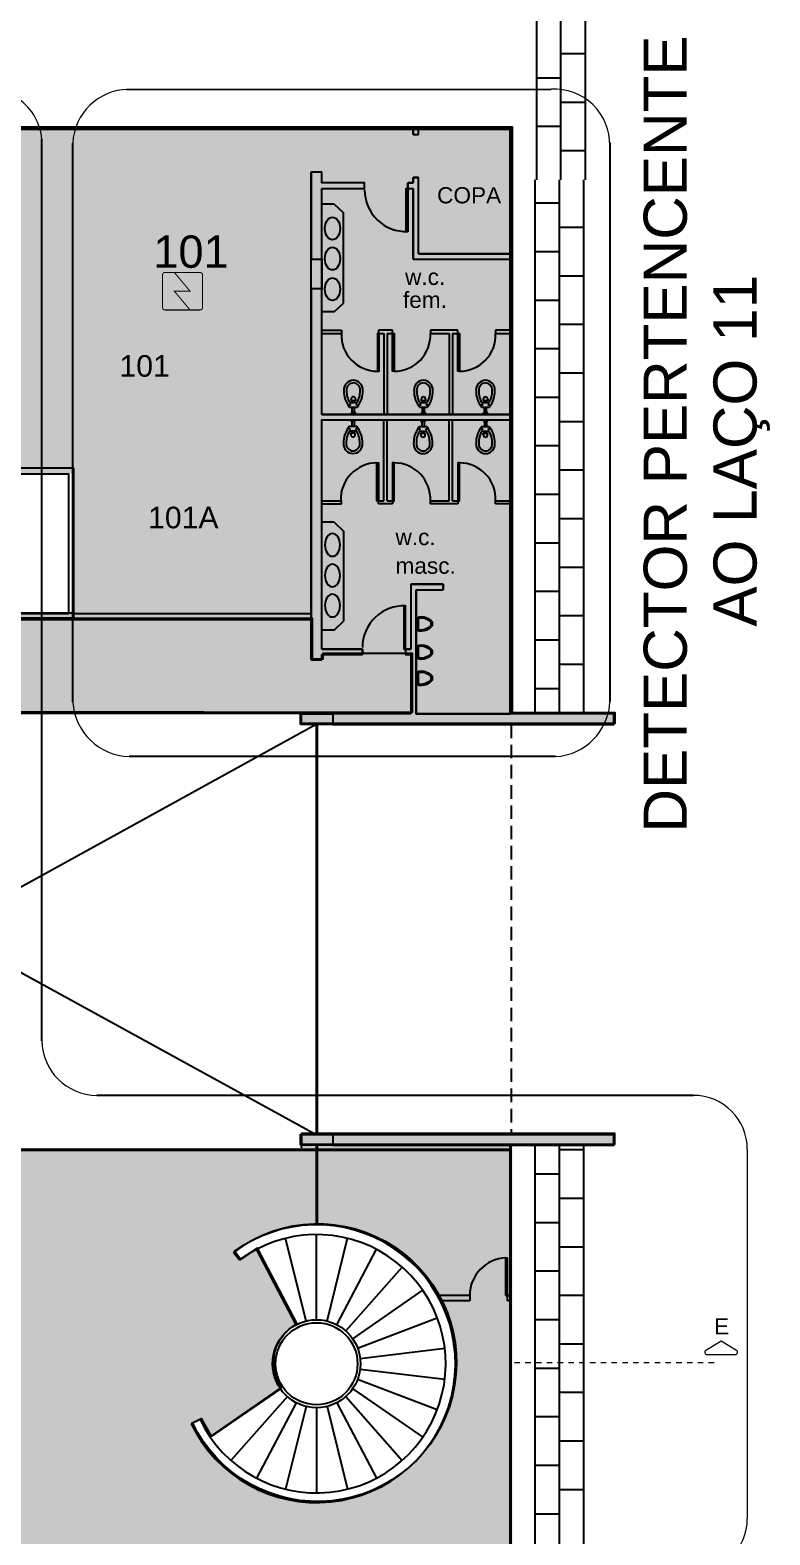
# Model space of a CAD drawing. Header units: metres. Extents: x -331 to 2982, y 362 to 2539.
# Drawn here: x 861.4 to 875.11, y 1588.55 to 1616.45 of the extents above; entities that cross this region are included whole.
import ezdxf
from ezdxf.enums import TextEntityAlignment as Align

# ---------------------------------------------------------------- set-up
doc = ezdxf.new("R2010")
doc.units = ezdxf.units.M
doc.linetypes.add('DASHDOT', pattern=[1, 0.5, -0.25, 0, -0.25])
doc.linetypes.add('DASHED2', pattern=[0.375, 0.25, -0.125])
doc.layers.get('0').update_dxf_attribs({"color": 251})
for name, color, linetype in [('72_EGR_BASE_PRIMITIVE', 7, 'Continuous'), ('ALV', 251, 'Continuous'), ('CX', 251, 'Continuous'), ('Det', 251, 'Continuous'), ('DET. FUMAÇA', 1, 'Continuous'), ('Div', 251, 'Continuous'), ('Est', 251, 'Continuous'), ('Mob', 251, 'Continuous'), ('Pis', 251, 'Continuous'), ('Proj', 251, 'DASHED2'), ('SALAS NOVAS', 7, 'Continuous'), ('Texto_Salas', 251, 'Continuous'), ('vid', 251, 'Continuous')]:
    doc.layers.add(name, color=color, linetype=linetype)
doc.layers.add('_corredores', color=251, linetype='Continuous', plot=False)
doc.layers.add('_salas', color=251, linetype='Continuous', plot=False)
doc.layers.add('LCorte', color=251, linetype='Continuous', lineweight=20)
doc.styles.add('ARIAL', font='arial.ttf')
doc.styles.add('DESTAQUE', font='arial.ttf', dxfattribs={"height": 0.4})
doc.styles.add('X3G_ENTITY_1416AE45', font='arial.ttf', dxfattribs={"height": 0.6})
doc.styles.add('X3G_ENTITY_142181DC', font='arial.ttf', dxfattribs={"height": 0.8})
doc.styles.add('X3G_ENTITY_1421821B', font='arial.ttf', dxfattribs={"height": 0.8})

# ---------------------------------------------------------------- blocks, each defined once
blk = doc.blocks.new('Detector de fumaça')
at = {"layer": 'DET. FUMAÇA', "linetype": 'Continuous', "lineweight": 15, "const_width": 0.0187}
blk.add_lwpolyline([(774.599, 539.816), (775.249, 539.816, -0.414214), (775.296, 539.769), (775.296, 539.167, -0.414214), (775.249, 539.12), (774.599, 539.12, -0.414214), (774.553, 539.167), (774.553, 539.769, -0.414214)], format="xyb", close=True, dxfattribs=at)
blk.add_lwpolyline([(774.773, 539.816), (775.064, 539.468), (774.773, 539.468), (775.064, 539.12)], dxfattribs=at)
blk = doc.blocks.new('VASO')
at = {"layer": 'Mob'}
for p, q in [((302.351, 172.465), (302.38, 172.465)), ((302.38, 172.465), (302.38, 172.383)), ((302.411, 172.354), (302.411, 172.494)), ((302.499, 172.354), (302.499, 172.494)), ((302.599, 172.444), (302.499, 172.444)), ((302.599, 172.444), (302.599, 172.455)), ((302.599, 172.404), (302.599, 172.444)), ((302.619, 172.464), (302.609, 172.464)), ((302.619, 172.424), (302.619, 172.464)), ((302.619, 172.424), (302.619, 172.383)), ((302.351, 172.383), (302.38, 172.383)), ((302.599, 172.404), (302.499, 172.404)), ((302.599, 172.404), (302.599, 172.393)), ((302.619, 172.383), (302.609, 172.383))]:
    blk.add_line(p, q, dxfattribs=at)
for centre in [(302.453, 172.486), (302.453, 172.362)]:
    blk.add_circle(centre, 0.00707, dxfattribs=at)
for centre, radius, start, end in [((302.178, 172.42), 0.179, 86.6811, 178.7962), ((302.178, 172.427), 0.179, 181.2038, 273.3189), ((302.178, 172.42), 0.129, 86.6811, 178.7962), ((302.178, 172.427), 0.129, 181.2038, 273.3189), ((302.205, 172.134), 0.464, 50.6979, 92.0637), ((302.205, 172.134), 0.414, 60.1325, 92.0637), ((302.349, 172.422), 0.043, 86.6811, 178.7962), ((302.349, 172.426), 0.043, 181.2038, 273.3189), ((302.609, 172.455), 0.00935, 90, 180), ((302.205, 172.713), 0.464, 267.9363, 309.3021), ((302.205, 172.713), 0.414, 267.9363, 299.8675), ((302.609, 172.393), 0.00935, 180, 270)]:
    blk.add_arc(centre, radius, start, end, dxfattribs=at)

msp = doc.modelspace()

# ---------------------------------------------------------------- hatches: boundary and pattern name
at = {"layer": '_corredores', "transparency": 33554508}
h = msp.add_hatch(color=256, dxfattribs=at)
h.dxf.hatch_style = 1
h.paths.add_polyline_path([(849.579, 1608.941), (849.579, 1612.216), (852.229, 1612.216), (852.229, 1614.651), (851.629, 1614.651), (851.629, 1624.564), (870.399, 1624.564), (870.399, 1626.4), (870.209, 1626.4), (870.209, 1626.597), (870.023, 1626.784), (866.324, 1626.785), (866.308, 1626.751), (866.204, 1626.834), (865.442, 1627.594), (864.014, 1627.594), (862.586, 1627.594), (861.776, 1626.785), (861.74, 1626.785), (861.736, 1626.784), (861.723, 1626.783), (861.705, 1626.783), (858.111, 1626.785), (857.764, 1626.438), (857.417, 1626.785), (853.824, 1626.785), (853.808, 1626.751), (853.704, 1626.834), (852.942, 1627.594), (851.514, 1627.594), (849.768, 1627.594), (849.768, 1626.834), (849.628, 1626.834), (849.628, 1629.914), (841.254, 1629.914), (841.254, 1628.074), (840.494, 1628.074), (840.494, 1627.116), (840.776, 1626.834), (840.394, 1626.452), (840.062, 1626.785), (836.454, 1626.785), (836.439, 1626.751), (836.334, 1626.834), (835.573, 1627.594), (834.144, 1627.594), (832.716, 1627.594), (831.906, 1626.785), (831.87, 1626.785), (831.867, 1626.784), (831.853, 1626.783), (831.835, 1626.783), (828.241, 1626.785), (827.894, 1626.438), (827.548, 1626.785), (823.954, 1626.785), (823.938, 1626.751), (823.834, 1626.834), (823.072, 1627.594), (821.644, 1627.594), (820.215, 1627.594), (819.405, 1626.785), (819.37, 1626.785), (819.366, 1626.784), (819.353, 1626.783), (819.335, 1626.783), (815.741, 1626.785), (815.394, 1626.438), (815.047, 1626.785), (811.454, 1626.785), (811.438, 1626.751), (811.334, 1626.834), (810.572, 1627.594), (809.144, 1627.594), (807.715, 1627.594), (806.906, 1626.785), (806.87, 1626.785), (806.866, 1626.784), (806.853, 1626.783), (806.835, 1626.783), (803.241, 1626.785), (802.894, 1626.438), (802.547, 1626.785), (798.954, 1626.785), (798.938, 1626.751), (798.834, 1626.834), (798.072, 1627.594), (796.644, 1627.594), (795.215, 1627.594), (794.406, 1626.785), (794.37, 1626.785), (794.366, 1626.784), (794.353, 1626.783), (794.335, 1626.783), (790.741, 1626.785), (790.394, 1626.438), (790.047, 1626.785), (786.454, 1626.785), (786.438, 1626.751), (786.334, 1626.834), (785.572, 1627.594), (784.144, 1627.594), (782.716, 1627.594), (781.906, 1626.785), (781.87, 1626.785), (781.866, 1626.784), (781.853, 1626.783), (781.835, 1626.783), (778.241, 1626.785), (777.894, 1626.438), (777.547, 1626.785), (773.954, 1626.785), (773.938, 1626.751), (773.834, 1626.834), (773.072, 1627.594), (771.644, 1627.594), (770.216, 1627.594), (769.406, 1626.785), (769.37, 1626.785), (769.367, 1626.784), (769.353, 1626.783), (769.335, 1626.783), (765.635, 1626.784), (765.449, 1626.597), (765.449, 1626.4), (765.259, 1626.4), (765.259, 1624.564), (770.104, 1624.564), (770.104, 1614.651), (770.414, 1614.651), (770.414, 1605.531), (765.029, 1605.531), (765.029, 1610.831), (763.829, 1610.831), (763.829, 1605.531), (755.929, 1605.531), (755.929, 1610.831), (754.829, 1610.831), (754.829, 1605.531), (746.079, 1605.531), (746.079, 1601.916), (748.449, 1601.916), (748.449, 1603.616), (748.049, 1603.616), (748.049, 1603.816), (754.474, 1603.816), (754.474, 1603.616), (754.149, 1603.616), (754.149, 1601.916), (754.474, 1601.916), (754.474, 1601.716), (754.474, 1601.191), (757.974, 1601.191), (757.974, 1603.591), (757.974, 1603.791), (768.029, 1603.791), (768.029, 1603.771), (768.834, 1603.771), (768.834, 1595.811), (768.004, 1595.811), (768.004, 1595.791), (762.364, 1595.791), (762.364, 1590.581), (754.174, 1590.581), (754.174, 1593.066), (752.499, 1593.066), (752.499, 1560.541), (752.299, 1560.541), (752.299, 1561.441), (751.199, 1561.441), (751.199, 1558.116), (752.299, 1558.116), (752.299, 1559.116), (752.499, 1559.116), (752.499, 1557.116), (755.419, 1557.116), (755.419, 1558.966), (753.924, 1558.966), (753.924, 1563.441), (754.189, 1563.441), (754.189, 1587.651), (760.824, 1587.651), (760.824, 1587.741), (768.929, 1587.741), (768.929, 1563.841), (770.329, 1563.841), (770.329, 1587.741), (771.929, 1587.741), (773.029, 1587.741), (775.879, 1587.741), (775.879, 1586.641), (777.179, 1586.641), (777.179, 1587.741), (788.779, 1587.741), (788.779, 1586.641), (790.079, 1586.641), (790.079, 1587.741), (802.329, 1587.741), (804.029, 1587.741), (844.979, 1587.741), (844.979, 1587.916), (845.279, 1587.916), (845.279, 1587.563), (845.279, 1563.241), (806.429, 1563.241), (806.429, 1563.441), (806.629, 1563.441), (806.629, 1565.791), (806.229, 1565.791), (806.229, 1585.191), (806.629, 1585.191), (806.629, 1587.541), (803.039, 1587.541), (803.039, 1576.841), (798.689, 1576.841), (796.094, 1576.841, -0.496898), (794.36, 1575.527), (793.559, 1573.063), (798.509, 1571.449), (798.509, 1560.721), (794.829, 1560.721), (794.829, 1560.541), (794.829, 1557.551), (801.129, 1557.551), (801.129, 1556.451), (802.329, 1556.451), (802.329, 1557.551), (805.229, 1557.551), (805.229, 1556.451), (806.429, 1556.451), (806.429, 1560.691), (845.279, 1560.691), (845.279, 1555.997), (846.404, 1555.997), (846.404, 1556.891), (846.054, 1556.891), (846.054, 1556.991), (846.454, 1556.991), (846.454, 1560.691), (849.204, 1560.691), (849.204, 1556.991), (849.604, 1556.991), (849.604, 1556.891), (849.254, 1556.891), (849.254, 1555.997), (850.479, 1555.997), (850.479, 1563.241), (849.579, 1563.241), (849.579, 1572.291), (849.579, 1575.941), (849.579, 1587.563), (849.579, 1588.141), (849.679, 1588.141), (849.679, 1587.991), (866.719, 1587.991), (870.339, 1587.991), (870.339, 1595.791), (866.429, 1595.791), (866.429, 1595.721), (852.429, 1595.721), (852.429, 1590.391), (849.579, 1590.391)])
h.paths.add_polyline_path([(845.139, 1595.841), (845.279, 1595.841), (845.279, 1590.341), (839.679, 1590.341), (775.879, 1590.341), (773.004, 1590.341), (773.004, 1595.811), (771.774, 1595.811), (771.774, 1603.766), (773.119, 1603.766), (773.119, 1603.821), (845.139, 1603.821)], flags=16)
h.paths.add_polyline_path([(846.026, 1605.531), (845.019, 1605.531), (845.019, 1609.931), (845.029, 1610.831), (843.829, 1610.831), (843.829, 1605.531), (835.029, 1605.531), (835.029, 1610.831), (833.829, 1610.831), (833.829, 1605.531), (825.029, 1605.531), (825.029, 1610.831), (823.829, 1610.831), (823.829, 1605.531), (815.029, 1605.531), (815.029, 1610.831), (813.829, 1610.831), (813.829, 1605.531), (805.029, 1605.531), (805.029, 1610.831), (803.829, 1610.831), (803.829, 1605.531), (795.029, 1605.531), (795.029, 1610.831), (793.829, 1610.831), (793.829, 1605.531), (785.029, 1605.531), (785.029, 1610.831), (783.829, 1610.831), (783.829, 1605.531), (775.029, 1605.531), (775.029, 1610.831), (773.999, 1610.831), (773.999, 1605.531), (773.214, 1605.531), (773.214, 1614.651), (773.144, 1614.651), (773.144, 1620.131), (775.164, 1620.131), (775.164, 1622.051), (773.644, 1622.051), (773.644, 1621.631), (773.184, 1621.631), (773.184, 1624.564), (845.949, 1624.563), (845.949, 1621.631), (845.489, 1621.631), (845.489, 1622.051), (843.989, 1622.051), (843.989, 1621.631), (843.969, 1620.131), (845.949, 1620.131), (845.949, 1614.651), (846.026, 1614.651)], flags=16)
h.paths.add_polyline_path([(865.19, 1593.806, -2.788173), (864.407, 1590.628), (864.569, 1590.706), (864.758, 1590.381), (866.058, 1591.278, -0.450063), (866.35, 1592.463), (865.616, 1593.862), (865.298, 1593.662)], flags=16)
h.paths.add_polyline_path([(845.264, 1626.452), (844.882, 1626.834), (845.264, 1627.216), (845.646, 1626.834)], flags=16)
h.paths.add_polyline_path([(851.514, 1626.452), (851.132, 1626.834), (851.514, 1627.216), (851.896, 1626.834)], flags=16)
h.paths.add_polyline_path([(834.144, 1626.452), (833.762, 1626.834), (834.144, 1627.216), (834.526, 1626.834)], flags=16)
h.paths.add_polyline_path([(864.014, 1626.452), (863.632, 1626.834), (864.014, 1627.216), (864.396, 1626.834)], flags=16)
h.paths.add_polyline_path([(821.644, 1626.452), (821.262, 1626.834), (821.644, 1627.216), (822.026, 1626.834)], flags=16)
h.paths.add_polyline_path([(809.526, 1626.834), (809.144, 1626.452), (808.762, 1626.834), (809.144, 1627.216)], flags=16)
h.paths.add_polyline_path([(797.026, 1626.834), (796.644, 1626.452), (796.262, 1626.834), (796.644, 1627.216)], flags=16)
h.paths.add_polyline_path([(784.526, 1626.834), (784.144, 1626.452), (783.762, 1626.834), (784.144, 1627.216)], flags=16)
h.paths.add_polyline_path([(772.026, 1626.834), (771.644, 1626.452), (771.262, 1626.834), (771.644, 1627.216)], flags=16)
h.paths.add_polyline_path([(767.575, 1593.944), (767.428, 1593.841), (767.223, 1594.085), (766.329, 1593.191, -0.414214), (766.329, 1592.392), (767.223, 1591.497), (767.428, 1591.741), (767.575, 1591.638, -3.171595)], flags=16)
h = msp.add_hatch(color=256, dxfattribs=at)
h.dxf.hatch_style = 1
h.paths.add_polyline_path([(866.409, 1603.771), (868.459, 1603.771), (868.459, 1604.871), (866.809, 1604.871), (866.809, 1604.771), (866.609, 1604.771), (866.609, 1605.521), (862.209, 1605.521), (857.359, 1605.521), (857.359, 1605.621), (858.034, 1605.621), (858.034, 1608.221), (853.709, 1608.221), (853.709, 1608.184), (853.609, 1608.184), (853.609, 1610.121), (850.859, 1610.121), (850.859, 1612.096), (849.659, 1612.096), (849.659, 1608.921), (852.409, 1608.921), (852.409, 1603.771)])
h = msp.add_hatch(color=256, dxfattribs=at)
h.dxf.hatch_style = 1
h.paths.add_polyline_path([(866.429, 1603.791), (868.479, 1603.791), (868.479, 1604.891), (866.829, 1604.891), (866.829, 1604.791), (866.629, 1604.791), (866.629, 1605.541), (862.229, 1605.541), (857.379, 1605.541), (857.379, 1605.641), (858.054, 1605.641), (858.054, 1608.241), (853.729, 1608.241), (853.729, 1608.204), (853.629, 1608.204), (853.629, 1610.141), (850.879, 1610.141), (850.879, 1612.116), (849.679, 1612.116), (849.679, 1608.941), (852.429, 1608.941), (852.429, 1603.791)])
at = {"layer": '_salas', "transparency": 33554559}
h = msp.add_hatch(color=256, dxfattribs=at)
h.dxf.hatch_style = 1
h.paths.add_polyline_path([(870.319, 1614.631), (852.209, 1614.631), (852.209, 1612.196), (849.559, 1612.196), (849.559, 1608.921), (849.659, 1608.921), (849.659, 1612.096), (850.859, 1612.096), (850.859, 1610.121), (853.609, 1610.121), (853.609, 1608.184), (853.709, 1608.184), (853.709, 1608.221), (862.209, 1608.221), (862.209, 1605.621), (857.359, 1605.621), (857.359, 1605.521), (862.209, 1605.521), (866.609, 1605.521), (866.609, 1604.771), (866.809, 1604.771), (866.809, 1604.871), (868.459, 1604.871), (868.459, 1603.771), (866.409, 1603.771), (866.409, 1603.571), (872.219, 1603.571), (872.219, 1603.771), (870.319, 1603.771)])
h = msp.add_hatch(color=256, dxfattribs=at)
h.dxf.hatch_style = 1
h.paths.add_polyline_path([(870.339, 1614.651), (852.229, 1614.651), (852.229, 1612.216), (849.579, 1612.216), (849.579, 1608.941), (849.679, 1608.941), (849.679, 1612.116), (850.879, 1612.116), (850.879, 1610.141), (853.629, 1610.141), (853.629, 1608.204), (853.729, 1608.204), (853.729, 1608.241), (862.229, 1608.241), (862.229, 1605.641), (857.379, 1605.641), (857.379, 1605.541), (862.229, 1605.541), (866.629, 1605.541), (866.629, 1604.791), (866.829, 1604.791), (866.829, 1604.891), (868.479, 1604.891), (868.479, 1603.791), (866.429, 1603.791), (866.429, 1603.591), (872.239, 1603.591), (872.239, 1603.791), (870.339, 1603.791)])
h = msp.add_hatch(color=256, dxfattribs=at)
h.dxf.hatch_style = 1
h.paths.add_polyline_path([(872.219, 1595.971), (866.409, 1595.971), (866.409, 1595.771), (872.219, 1595.771)])
h.paths.add_polyline_path([(859.709, 1603.671), (859.309, 1603.671), (859.309, 1603.271), (859.709, 1603.271)])
h.paths.add_polyline_path([(859.709, 1596.071), (859.309, 1596.071), (859.309, 1595.671), (859.709, 1595.671)])
h = msp.add_hatch(color=256, dxfattribs=at)
h.dxf.hatch_style = 1
h.paths.add_polyline_path([(872.239, 1595.991), (866.429, 1595.991), (866.429, 1595.791), (872.239, 1595.791)])
h.paths.add_polyline_path([(859.729, 1603.691), (859.329, 1603.691), (859.329, 1603.291), (859.729, 1603.291)])
h.paths.add_polyline_path([(859.729, 1596.091), (859.329, 1596.091), (859.329, 1595.691), (859.729, 1595.691)])

# ---------------------------------------------------------------- linework, layer by layer
at = {"lineweight": 0}
msp.add_line((866.429, 1595.721), (866.429, 1595.791), dxfattribs=at)
at = {"color": 251}
msp.add_line((866.429, 1595.721), (866.429, 1595.791), dxfattribs=at)
at = {"lineweight": 0}
for points in [[(852.229, 1614.651), (870.339, 1614.651), (870.339, 1603.791)], [(862.229, 1605.541), (857.379, 1605.541), (857.379, 1605.641), (862.229, 1605.641)], [(862.229, 1605.541), (866.629, 1605.541), (866.629, 1604.791), (866.829, 1604.791), (866.829, 1604.891), (868.479, 1604.891), (868.479, 1603.791)], [(870.339, 1603.791), (872.239, 1603.791), (872.239, 1603.591), (866.429, 1603.591), (866.429, 1603.791), (868.479, 1603.791)]]:
    msp.add_lwpolyline(points, dxfattribs=at)
at = {"color": 251}
for points in [[(852.229, 1614.651), (870.339, 1614.651), (870.339, 1603.791)], [(862.229, 1605.541), (857.379, 1605.541), (857.379, 1605.641), (862.229, 1605.641)], [(862.229, 1605.541), (866.629, 1605.541), (866.629, 1604.791), (866.829, 1604.791), (866.829, 1604.891), (868.479, 1604.891), (868.479, 1603.791)], [(870.339, 1603.791), (872.239, 1603.791), (872.239, 1603.591), (866.429, 1603.591), (866.429, 1603.791), (868.479, 1603.791)]]:
    msp.add_lwpolyline(points, dxfattribs=at)
at = {"lineweight": 0}
msp.add_lwpolyline([(866.429, 1595.791), (872.239, 1595.791), (872.239, 1595.991), (866.429, 1595.991)], close=True, dxfattribs=at)
at = {"color": 251}
msp.add_lwpolyline([(866.429, 1595.791), (872.239, 1595.791), (872.239, 1595.991), (866.429, 1595.991)], close=True, dxfattribs=at)
at = {"lineweight": 0}
msp.add_lwpolyline([(866.35, 1592.463), (865.616, 1593.862), (865.298, 1593.662), (865.19, 1593.806, -2.788173), (864.407, 1590.628), (864.569, 1590.706), (864.758, 1590.381), (866.058, 1591.278, -0.450063), (866.35, 1592.463)], format="xyb", close=True, dxfattribs=at)
msp.add_lwpolyline([(866.35, 1592.463), (865.616, 1593.862), (865.298, 1593.662), (865.19, 1593.806, -2.788173), (864.407, 1590.628), (864.569, 1590.706), (864.758, 1590.381), (866.058, 1591.278, -0.450063), (866.35, 1592.463)], format="xyb", close=True, dxfattribs=at)
at = {"color": 251}
msp.add_lwpolyline([(866.35, 1592.463), (865.616, 1593.862), (865.298, 1593.662), (865.19, 1593.806, -2.788173), (864.407, 1590.628), (864.569, 1590.706), (864.758, 1590.381), (866.058, 1591.278, -0.450063), (866.35, 1592.463)], format="xyb", close=True, dxfattribs=at)
msp.add_lwpolyline([(866.35, 1592.463), (865.616, 1593.862), (865.298, 1593.662), (865.19, 1593.806, -2.788173), (864.407, 1590.628), (864.569, 1590.706), (864.758, 1590.381), (866.058, 1591.278, -0.450063), (866.35, 1592.463)], format="xyb", close=True, dxfattribs=at)
at = {"layer": '72_EGR_BASE_PRIMITIVE', "color": 230, "true_color": 0xff007f}
for p, q in [((863.185, 1615.345), (871.06, 1615.348)), ((862.19, 1603.984), (862.19, 1614.351)), ((872.146, 1614.362), (872.147, 1603.995)), ((871.139, 1602.977), (863.232, 1602.977))]:
    msp.add_line(p, q, dxfattribs=at)
at = {"layer": '72_EGR_BASE_PRIMITIVE', "color": 230, "linetype": 'Continuous', "lineweight": -3, "true_color": 0xff007f}
for p, q in [((861.614, 1597.707), (861.614, 1614.425)), ((873.696, 1596.696), (862.633, 1596.696))]:
    msp.add_line(p, q, dxfattribs=at)
at = {"layer": 'ALV', "color": 251}
for p, q in [((868.499, 1614.511), (868.499, 1614.611)), ((868.499, 1614.511), (868.499, 1614.611)), ((868.499, 1614.611), (868.499, 1614.511)), ((868.499, 1614.511), (868.599, 1614.511)), ((868.499, 1614.511), (868.599, 1614.511)), ((868.599, 1614.511), (868.599, 1614.611)), ((868.599, 1614.511), (868.599, 1614.611)), ((868.599, 1614.511), (868.599, 1614.611)), ((868.399, 1613.611), (868.499, 1613.611)), ((868.399, 1613.511), (868.399, 1613.611)), ((868.399, 1613.611), (868.499, 1613.611)), ((868.399, 1613.511), (868.399, 1613.611)), ((868.499, 1613.611), (868.399, 1613.611)), ((868.399, 1613.611), (868.399, 1613.511)), ((868.499, 1613.611), (868.499, 1613.711)), ((868.499, 1613.611), (868.499, 1613.711)), ((868.499, 1613.711), (868.599, 1613.711)), ((868.599, 1613.711), (868.499, 1613.711)), ((868.499, 1613.711), (868.499, 1613.611)), ((868.599, 1612.296), (868.599, 1613.711)), ((868.599, 1612.296), (868.599, 1613.711)), ((868.399, 1613.511), (868.499, 1613.511)), ((868.399, 1613.511), (868.499, 1613.511)), ((868.399, 1613.511), (868.499, 1613.511)), ((868.499, 1612.196), (868.499, 1613.511)), ((868.499, 1613.511), (868.499, 1612.196)), ((870.299, 1612.296), (868.599, 1612.296)), ((868.499, 1612.196), (870.299, 1612.196)), ((868.499, 1612.196), (870.299, 1612.196)), ((866.609, 1611.646), (866.609, 1604.771)), ((866.809, 1609.321), (866.809, 1611.646)), ((870.299, 1609.321), (866.809, 1609.321)), ((862.209, 1605.521), (862.209, 1608.321)), ((869.059, 1606.171), (868.459, 1606.171)), ((868.459, 1606.171), (868.459, 1604.971)), ((868.559, 1606.071), (869.059, 1606.071)), ((868.559, 1603.771), (868.559, 1606.071)), ((869.059, 1606.071), (869.059, 1606.171)), ((867.559, 1604.971), (866.809, 1604.971)), ((867.559, 1604.871), (867.559, 1604.971)), ((868.459, 1604.971), (868.359, 1604.971)), ((868.359, 1604.971), (868.359, 1604.871)), ((866.609, 1604.771), (866.809, 1604.771)), ((866.809, 1604.771), (866.809, 1604.871)), ((866.809, 1604.871), (867.559, 1604.871)), ((868.359, 1604.871), (868.459, 1604.871)), ((868.459, 1604.871), (868.459, 1603.771)), ((868.559, 1603.771), (870.299, 1603.771)), ((865.278, 1593.642), (865.17, 1593.786)), ((869.549, 1592.984), (868.953, 1592.984)), ((869.549, 1592.984), (869.549, 1592.884)), ((870.249, 1592.884), (870.249, 1592.984)), ((870.249, 1592.984), (870.299, 1592.984)), ((870.299, 1592.984), (870.249, 1592.984)), ((869.549, 1592.884), (869.006, 1592.884)), ((870.299, 1592.884), (870.249, 1592.884)), ((864.549, 1590.686), (864.387, 1590.608))]:
    msp.add_line(p, q, dxfattribs=at)
for points in [[(866.609, 1604.771), (866.609, 1613.811)], [(866.809, 1609.321), (866.809, 1613.511)], [(868.599, 1612.296), (870.299, 1612.296)], [(866.809, 1609.321), (870.299, 1609.321)], [(866.809, 1604.971), (866.809, 1609.221), (870.299, 1609.221)], [(868.459, 1606.171), (869.059, 1606.171)], [(868.559, 1606.071), (868.559, 1603.771)], [(868.559, 1606.071), (869.059, 1606.071)], [(869.059, 1606.171), (869.059, 1606.071)], [(866.809, 1604.971), (867.559, 1604.971)], [(867.559, 1604.971), (867.559, 1604.871)], [(868.359, 1604.971), (868.459, 1604.971)], [(868.359, 1604.971), (868.359, 1604.871)], [(868.359, 1604.971), (868.459, 1604.971)], [(868.359, 1604.971), (868.359, 1604.871)], [(868.359, 1604.971), (868.359, 1604.871)], [(868.359, 1604.971), (868.459, 1604.971)], [(868.459, 1604.971), (868.459, 1604.971), (868.359, 1604.971), (868.359, 1604.871), (868.459, 1604.871), (868.459, 1604.871)], [(866.609, 1604.771), (866.809, 1604.771)], [(866.809, 1604.871), (867.559, 1604.871)], [(866.809, 1604.771), (866.809, 1604.871)], [(868.359, 1604.871), (868.459, 1604.871)], [(868.359, 1604.871), (868.459, 1604.871)], [(868.359, 1604.871), (868.459, 1604.871)], [(868.459, 1603.771), (867.009, 1603.771), (867.009, 1603.571), (872.219, 1603.571), (872.219, 1603.771), (868.559, 1603.771), (868.559, 1603.771)], [(867.009, 1595.971), (872.219, 1595.971)], [(867.009, 1595.771), (872.219, 1595.771)]]:
    msp.add_lwpolyline(points, dxfattribs=at)
for points in [[(866.809, 1613.511), (867.599, 1613.511), (867.599, 1613.611), (866.809, 1613.611), (866.809, 1613.811), (866.609, 1613.811), (866.609, 1612.196), (866.709, 1612.196), (866.809, 1612.196)], [(862.209, 1608.321), (860.959, 1608.321), (858.334, 1608.321), (857.309, 1608.321), (857.309, 1608.221), (862.109, 1608.221), (862.109, 1605.621), (857.359, 1605.621), (857.359, 1605.521), (862.209, 1605.521)], [(872.219, 1595.971), (867.009, 1595.971), (867.009, 1595.771), (872.219, 1595.771)], [(872.219, 1595.971), (867.009, 1595.971), (867.009, 1595.771), (872.219, 1595.771)]]:
    msp.add_lwpolyline(points, close=True, dxfattribs=at)
for radius in [0.815, 0.76]:
    msp.add_circle((866.709, 1591.721), radius, dxfattribs=at)
for radius in [2.575, 2.395]:
    msp.add_arc((866.709, 1591.721), radius, 205.6154, 126.6923, dxfattribs=at)
at = {"layer": 'CX', "color": 251, "ltscale": 0.8}
for p, q in [((870.219, 1592.984), (870.219, 1593.684)), ((870.219, 1593.684), (870.249, 1593.684)), ((870.249, 1592.984), (870.249, 1593.684)), ((870.219, 1592.984), (870.249, 1592.984))]:
    msp.add_line(p, q, dxfattribs=at)
at = {"layer": 'CX', "color": 251, "ltscale": 8}
for points in [[(868.369, 1613.512), (868.399, 1613.512), (868.399, 1612.712), (868.369, 1612.712)], [(867.869, 1610.821), (867.839, 1610.821), (867.839, 1610.121), (867.869, 1610.121)], [(868.119, 1610.821), (868.149, 1610.821), (868.149, 1610.121), (868.119, 1610.121)], [(869.329, 1610.821), (869.359, 1610.821), (869.359, 1610.121), (869.329, 1610.121)], [(867.859, 1607.721), (867.829, 1607.721), (867.829, 1608.421), (867.859, 1608.421)], [(868.119, 1607.721), (868.149, 1607.721), (868.149, 1608.421), (868.119, 1608.421)], [(869.329, 1607.721), (869.359, 1607.721), (869.359, 1608.421), (869.329, 1608.421)], [(868.329, 1604.971), (868.359, 1604.971), (868.359, 1605.771), (868.329, 1605.771)]]:
    msp.add_lwpolyline(points, close=True, dxfattribs=at)
for centre, radius, start, end in [((868.37, 1613.482), 0.771, 180, 272.1894), ((867.839, 1610.792), 0.671, 177.4911, 270), ((868.149, 1610.792), 0.671, 270, 2.5089), ((869.359, 1610.792), 0.671, 270, 2.5089), ((867.829, 1607.75), 0.671, 90, 182.5089), ((868.149, 1607.75), 0.671, 357.4911, 90), ((869.359, 1607.75), 0.671, 357.4911, 90), ((868.33, 1605.001), 0.771, 87.8106, 180)]:
    msp.add_arc(centre, radius, start, end, dxfattribs=at)
at = {"layer": 'CX', "color": 251, "ltscale": 0.8}
msp.add_arc((870.25, 1592.984), 0.701, 92.5469, 179.962, dxfattribs=at)
at = {"layer": 'Det', "color": 251}
for p, q in [((870.789, 1638.511), (870.789, 1613.671)), ((871.689, 1638.511), (871.689, 1613.671)), ((871.239, 1613.671), (871.239, 1625.011)), ((871.239, 1614.902), (871.239, 1624.545)), ((871.239, 1616.011), (871.689, 1616.011)), ((870.789, 1615.561), (871.239, 1615.561)), ((871.239, 1615.111), (871.689, 1615.111)), ((870.789, 1614.661), (871.239, 1614.661)), ((871.239, 1614.211), (871.689, 1614.211)), ((870.759, 1613.691), (870.759, 1613.691)), ((870.759, 1613.671), (870.759, 1603.771)), ((871.209, 1613.671), (871.209, 1603.771)), ((871.659, 1613.671), (871.659, 1603.771)), ((870.759, 1613.241), (871.209, 1613.241)), ((870.759, 1612.791), (870.759, 1612.791)), ((871.209, 1612.791), (871.659, 1612.791)), ((870.759, 1612.341), (871.209, 1612.341)), ((870.759, 1611.891), (870.759, 1611.891)), ((871.209, 1611.891), (871.659, 1611.891)), ((870.759, 1611.441), (871.209, 1611.441)), ((870.759, 1610.991), (870.759, 1610.991)), ((871.209, 1610.991), (871.659, 1610.991)), ((870.759, 1610.541), (871.209, 1610.541)), ((870.759, 1610.091), (870.759, 1610.091)), ((871.209, 1610.091), (871.659, 1610.091)), ((870.759, 1609.641), (871.209, 1609.641)), ((870.759, 1609.191), (870.759, 1609.191)), ((871.209, 1609.191), (871.659, 1609.191)), ((870.759, 1608.741), (871.209, 1608.741)), ((870.759, 1608.291), (870.759, 1608.291)), ((871.209, 1608.291), (871.659, 1608.291)), ((870.759, 1607.841), (871.209, 1607.841)), ((870.759, 1607.391), (870.759, 1607.391)), ((871.209, 1607.391), (871.659, 1607.391)), ((870.759, 1606.941), (871.209, 1606.941)), ((870.759, 1606.491), (870.759, 1606.491)), ((871.209, 1606.491), (871.659, 1606.491)), ((870.759, 1606.041), (871.209, 1606.041)), ((870.759, 1605.591), (870.759, 1605.591)), ((871.209, 1605.591), (871.659, 1605.591)), ((870.759, 1605.141), (871.209, 1605.141)), ((870.759, 1604.691), (870.759, 1604.691)), ((871.209, 1604.691), (871.659, 1604.691)), ((870.759, 1604.241), (871.209, 1604.241)), ((866.699, 1603.571), (852.409, 1595.701)), ((852.459, 1603.781), (866.699, 1595.971)), ((870.759, 1603.791), (870.759, 1603.791)), ((870.759, 1595.771), (870.759, 1552.071)), ((871.209, 1595.771), (871.209, 1551.621)), ((871.659, 1595.771), (871.659, 1551.621)), ((870.759, 1595.691), (870.759, 1595.691)), ((871.209, 1595.691), (871.659, 1595.691)), ((870.759, 1595.241), (871.209, 1595.241)), ((870.759, 1594.791), (870.759, 1594.791)), ((871.209, 1594.791), (871.659, 1594.791)), ((870.759, 1594.341), (871.209, 1594.341)), ((870.759, 1593.891), (870.759, 1593.891)), ((871.209, 1593.891), (871.659, 1593.891)), ((870.759, 1593.441), (871.209, 1593.441)), ((870.759, 1592.991), (870.759, 1592.991)), ((871.209, 1592.991), (871.659, 1592.991)), ((870.759, 1592.541), (871.209, 1592.541)), ((870.759, 1592.091), (870.759, 1592.091)), ((871.209, 1592.091), (871.659, 1592.091)), ((870.759, 1591.641), (871.209, 1591.641)), ((870.759, 1591.191), (870.759, 1591.191)), ((871.209, 1591.191), (871.659, 1591.191)), ((870.759, 1590.741), (871.209, 1590.741)), ((870.759, 1590.291), (870.759, 1590.291)), ((871.209, 1590.291), (871.659, 1590.291)), ((870.759, 1589.841), (871.209, 1589.841)), ((870.759, 1589.391), (870.759, 1589.391)), ((871.209, 1589.391), (871.659, 1589.391)), ((870.759, 1588.941), (871.209, 1588.941))]:
    msp.add_line(p, q, dxfattribs=at)
at = {"layer": 'Div', "lineweight": 0}
for p, q in [((866.809, 1610.881), (867.169, 1610.881)), ((866.809, 1610.821), (867.169, 1610.821)), ((867.169, 1610.881), (867.169, 1610.821)), ((868.119, 1610.881), (867.859, 1610.881)), ((867.859, 1610.881), (867.859, 1610.821)), ((867.859, 1610.821), (867.959, 1610.821)), ((867.959, 1610.821), (867.959, 1609.321)), ((868.019, 1610.821), (868.119, 1610.821)), ((868.119, 1610.821), (868.119, 1610.881)), ((869.329, 1610.881), (868.819, 1610.881)), ((868.819, 1610.881), (868.819, 1610.821)), ((868.819, 1610.821), (869.169, 1610.821)), ((869.169, 1610.821), (869.169, 1609.321)), ((869.229, 1610.821), (869.329, 1610.821)), ((869.329, 1610.821), (869.329, 1610.881)), ((870.299, 1610.881), (870.029, 1610.881)), ((870.029, 1610.881), (870.029, 1610.821)), ((870.029, 1610.821), (870.299, 1610.821)), ((867.959, 1607.721), (867.959, 1609.221)), ((869.169, 1607.721), (869.169, 1609.221)), ((866.809, 1607.721), (867.169, 1607.721)), ((866.809, 1607.661), (867.169, 1607.661)), ((867.169, 1607.661), (867.169, 1607.721)), ((867.859, 1607.661), (867.859, 1607.721)), ((867.859, 1607.721), (867.959, 1607.721)), ((868.119, 1607.661), (867.859, 1607.661)), ((868.019, 1607.721), (868.119, 1607.721)), ((868.119, 1607.721), (868.119, 1607.661)), ((868.819, 1607.661), (868.819, 1607.721)), ((868.819, 1607.721), (869.169, 1607.721)), ((869.329, 1607.661), (868.819, 1607.661)), ((869.229, 1607.721), (869.329, 1607.721)), ((869.329, 1607.721), (869.329, 1607.661)), ((870.029, 1607.661), (870.029, 1607.721)), ((870.029, 1607.721), (870.299, 1607.721)), ((870.299, 1607.661), (870.029, 1607.661)), ((866.609, 1605.621), (862.209, 1605.621)), ((862.209, 1605.521), (866.609, 1605.521)), ((866.609, 1605.531), (866.609, 1605.511))]:
    msp.add_line(p, q, dxfattribs=at)
at = {"layer": 'Div', "color": 251}
for p, q in [((866.809, 1610.881), (867.169, 1610.881)), ((866.809, 1610.821), (867.169, 1610.821)), ((867.169, 1610.881), (867.169, 1610.821)), ((868.119, 1610.881), (867.859, 1610.881)), ((867.859, 1610.881), (867.859, 1610.821)), ((867.859, 1610.821), (867.959, 1610.821)), ((867.959, 1610.821), (867.959, 1609.321)), ((868.019, 1610.821), (868.119, 1610.821)), ((868.119, 1610.821), (868.119, 1610.881)), ((869.329, 1610.881), (868.819, 1610.881)), ((868.819, 1610.881), (868.819, 1610.821)), ((868.819, 1610.821), (869.169, 1610.821)), ((869.169, 1610.821), (869.169, 1609.321)), ((869.229, 1610.821), (869.329, 1610.821)), ((869.329, 1610.821), (869.329, 1610.881)), ((870.299, 1610.881), (870.029, 1610.881)), ((870.029, 1610.881), (870.029, 1610.821)), ((870.029, 1610.821), (870.299, 1610.821)), ((867.959, 1607.721), (867.959, 1609.221)), ((869.169, 1607.721), (869.169, 1609.221)), ((866.809, 1607.721), (867.169, 1607.721)), ((866.809, 1607.661), (867.169, 1607.661)), ((867.169, 1607.661), (867.169, 1607.721)), ((867.859, 1607.661), (867.859, 1607.721)), ((867.859, 1607.721), (867.959, 1607.721)), ((868.119, 1607.661), (867.859, 1607.661)), ((868.019, 1607.721), (868.119, 1607.721)), ((868.119, 1607.721), (868.119, 1607.661)), ((868.819, 1607.661), (868.819, 1607.721)), ((868.819, 1607.721), (869.169, 1607.721)), ((869.329, 1607.661), (868.819, 1607.661)), ((869.229, 1607.721), (869.329, 1607.721)), ((869.329, 1607.721), (869.329, 1607.661)), ((870.029, 1607.661), (870.029, 1607.721)), ((870.029, 1607.721), (870.299, 1607.721)), ((870.299, 1607.661), (870.029, 1607.661)), ((866.609, 1605.621), (862.209, 1605.621)), ((862.209, 1605.521), (866.609, 1605.521)), ((866.609, 1605.531), (866.609, 1605.511))]:
    msp.add_line(p, q, dxfattribs=at)
at = {"layer": 'Div', "color": 230, "linetype": 'Continuous', "lineweight": 0}
msp.add_line((874.696, 1595.696), (874.696, 1588.851), dxfattribs=at)
at = {"layer": 'Div', "lineweight": 0}
for points in [[(868.019, 1610.821), (868.019, 1609.321)], [(869.169, 1610.821), (869.169, 1609.321)], [(869.229, 1610.821), (869.229, 1609.321)], [(868.019, 1607.721), (868.019, 1609.221)], [(869.169, 1607.721), (869.169, 1609.221)], [(869.229, 1607.721), (869.229, 1609.221)]]:
    msp.add_lwpolyline(points, dxfattribs=at)
at = {"layer": 'Div', "color": 251}
for points in [[(868.019, 1610.821), (868.019, 1609.321)], [(869.169, 1610.821), (869.169, 1609.321)], [(869.229, 1610.821), (869.229, 1609.321)], [(868.019, 1607.721), (868.019, 1609.221)], [(869.169, 1607.721), (869.169, 1609.221)], [(869.229, 1607.721), (869.229, 1609.221)]]:
    msp.add_lwpolyline(points, dxfattribs=at)
at = {"layer": 'Div', "color": 230, "linetype": 'Continuous', "lineweight": 0}
for centre, radius, start, end in [((860.607, 1614.335), 1.012, 355.4087, 95.081), ((863.231, 1614.304), 1.042, 90.9556, 177.4106), ((871.119, 1614.322), 1.027, 359.0079, 93.3296), ((863.267, 1604.055), 1.079, 183.7624, 268.1568), ((871.083, 1604.041), 1.065, 273.0001, 357.5545), ((862.646, 1597.728), 1.032, 181.1845, 269.2643), ((873.696, 1595.696), 1, 0, 90), ((873.696, 1588.851), 1, 270, 0)]:
    msp.add_arc(centre, radius, start, end, dxfattribs=at)
at = {"layer": 'Est', "color": 251}
msp.add_lwpolyline([(866.609, 1611.646), (866.609, 1612.196), (866.709, 1612.196), (866.809, 1612.196), (866.809, 1611.646), (866.609, 1611.646)], dxfattribs=at)
for points in [[(866.409, 1603.571), (866.409, 1603.771), (867.009, 1603.771), (867.009, 1603.571)], [(866.409, 1595.771), (866.409, 1595.971), (867.009, 1595.971), (867.009, 1595.771)]]:
    msp.add_lwpolyline(points, close=True, dxfattribs=at)
at = {"layer": 'LCorte', "color": 251, "linetype": 'DASHDOT', "ltscale": 0.005}
msp.add_line((870.379, 1591.744), (874.152, 1591.744), dxfattribs=at)
at = {"layer": 'LCorte', "color": 251}
msp.add_lwpolyline([(874.21, 1592.138), (873.925, 1591.967, 0.760667), (873.946, 1591.891), (874.473, 1591.891, 0.760667), (874.495, 1591.967), (874.21, 1592.138)], format="xyb", dxfattribs=at)
at = {"layer": 'Mob', "color": 251, "ltscale": 0.8}
for p, q in [((867.037, 1613.22), (866.809, 1613.22)), ((867.037, 1613.22), (867.209, 1613.055)), ((867.037, 1611.22), (867.209, 1611.384)), ((867.037, 1611.22), (866.809, 1611.22)), ((867.037, 1607.323), (866.809, 1607.323)), ((867.037, 1607.323), (867.209, 1607.158)), ((867.037, 1605.323), (866.809, 1605.323)), ((867.037, 1605.323), (867.209, 1605.487))]:
    msp.add_line(p, q, dxfattribs=at)
at = {"layer": 'Mob', "color": 251}
for p, q in [((867.209, 1611.384), (867.209, 1613.055)), ((867.209, 1607.158), (867.209, 1605.487))]:
    msp.add_line(p, q, dxfattribs=at)
for points in [[(868.854, 1605.405, -0.172667), (868.851, 1605.398, -0.12785), (868.749, 1605.323, -0.259672), (868.569, 1605.322, -0.273963), (868.559, 1605.339), (868.559, 1605.533, -0.273963), (868.569, 1605.55, -0.259672), (868.749, 1605.549, -0.12785), (868.851, 1605.474, -0.172667), (868.854, 1605.467)], [(868.831, 1605.414, -0.18231), (868.828, 1605.406, -0.118359), (868.741, 1605.345, -0.207423), (868.612, 1605.329, -0.331444), (868.598, 1605.348), (868.598, 1605.525, -0.331444), (868.612, 1605.543, -0.207423), (868.741, 1605.528, -0.118359), (868.828, 1605.466, -0.18231), (868.831, 1605.458)], [(868.854, 1604.883, -0.172667), (868.851, 1604.876, -0.12785), (868.749, 1604.801, -0.259672), (868.569, 1604.8, -0.273963), (868.559, 1604.817), (868.559, 1605.011, -0.273963), (868.569, 1605.028, -0.259672), (868.749, 1605.027, -0.12785), (868.851, 1604.952, -0.172667), (868.854, 1604.945)], [(868.831, 1604.892, -0.18231), (868.828, 1604.884, -0.118359), (868.741, 1604.823, -0.207423), (868.612, 1604.807, -0.331444), (868.598, 1604.826), (868.598, 1605.003, -0.331444), (868.612, 1605.021, -0.207423), (868.741, 1605.006, -0.118359), (868.828, 1604.944, -0.18231), (868.831, 1604.937)], [(868.854, 1604.398, -0.172667), (868.851, 1604.391, -0.12785), (868.749, 1604.316, -0.259672), (868.569, 1604.315, -0.273963), (868.559, 1604.332), (868.559, 1604.526, -0.273963), (868.569, 1604.543, -0.259672), (868.749, 1604.542, -0.12785), (868.851, 1604.467, -0.172667), (868.854, 1604.46)], [(868.831, 1604.407, -0.18231), (868.828, 1604.399, -0.118359), (868.741, 1604.338, -0.207423), (868.612, 1604.322, -0.331444), (868.598, 1604.341), (868.598, 1604.517, -0.331444), (868.612, 1604.536, -0.207423), (868.741, 1604.521, -0.118359), (868.828, 1604.459, -0.18231), (868.831, 1604.451)]]:
    msp.add_lwpolyline(points, format="xyb", close=True, dxfattribs=at)
for centre in [(867.004, 1612.766), (867.004, 1612.208), (867.004, 1611.642)]:
    msp.add_ellipse(centre, major_axis=(0, 0.21), ratio=0.666667, dxfattribs=at)
at = {"layer": 'Mob', "color": 251, "extrusion": (0, 0, -1)}
for centre in [(867.004, 1606.9), (867.004, 1606.334), (867.004, 1605.776)]:
    msp.add_ellipse(centre, major_axis=(0, -0.21), ratio=0.666667, dxfattribs=at)
at = {"layer": 'Pis', "color": 251}
for p, q in [((866.709, 1592.536), (866.709, 1594.116)), ((866.33, 1592.443), (865.596, 1593.842)), ((866.514, 1592.512), (866.136, 1594.046)), ((866.904, 1592.512), (867.282, 1594.046)), ((867.088, 1592.443), (867.822, 1593.842)), ((867.249, 1592.331), (868.297, 1593.514)), ((867.38, 1592.184), (868.68, 1593.082)), ((867.471, 1592.01), (868.948, 1592.57)), ((867.518, 1591.819), (869.087, 1592.01)), ((867.518, 1591.623), (869.087, 1591.432)), ((867.471, 1591.432), (868.948, 1590.872)), ((866.038, 1591.258), (864.738, 1590.361)), ((866.169, 1591.111), (865.121, 1589.928)), ((866.33, 1590.999), (865.596, 1589.6)), ((867.088, 1590.999), (867.822, 1589.6)), ((867.249, 1591.111), (868.297, 1589.928)), ((867.38, 1591.258), (868.68, 1590.361)), ((866.514, 1590.93), (866.136, 1589.396)), ((866.709, 1590.906), (866.709, 1589.326)), ((866.904, 1590.93), (867.282, 1589.396))]:
    msp.add_line(p, q, dxfattribs=at)
at = {"layer": 'Proj', "color": 251}
msp.add_line((870.319, 1603.571), (870.319, 1595.971), dxfattribs=at)
at = {"layer": 'vid', "color": 251}
for p, q in [((851.609, 1614.631), (870.319, 1614.631)), ((851.609, 1614.611), (870.299, 1614.611)), ((870.299, 1603.771), (870.299, 1614.611)), ((870.319, 1603.771), (870.319, 1614.631)), ((852.459, 1603.821), (868.459, 1603.803)), ((852.459, 1603.781), (868.459, 1603.781)), ((866.699, 1603.571), (866.699, 1595.971)), ((866.719, 1603.571), (866.719, 1595.971)), ((866.699, 1595.771), (866.699, 1594.296)), ((866.719, 1595.771), (866.719, 1594.296)), ((870.299, 1552.531), (870.299, 1595.771)), ((870.319, 1552.511), (870.319, 1595.771)), ((852.409, 1595.701), (870.299, 1595.701)), ((852.409, 1595.681), (870.299, 1595.681)), ((866.719, 1594.296), (866.699, 1594.296))]:
    msp.add_line(p, q, dxfattribs=at)

# ---------------------------------------------------------------- block references
at = {"layer": 'DET. FUMAÇA', "linetype": 'Continuous', "lineweight": 0}
msp.add_blockref('Detector de fumaça', (89.3, 1072.136), dxfattribs=at)
at = {"layer": 'Mob', "color": 251}
for p, rotation in [((694.968, 1911.953), 270), ((696.267, 1911.952), 270), ((697.417, 1911.952), 270), ((1039.808, 1306.596), 90), ((1041.107, 1306.594), 90), ((1042.264, 1306.594), 90)]:
    msp.add_blockref('VASO', p, dxfattribs=dict(at, rotation=rotation))

# ---------------------------------------------------------------- texts
at = {"layer": 'Div', "color": 230, "linetype": 'Continuous', "lineweight": 0, "insert": (872.774, 1601.569), "char_height": 0.8, "attachment_point": 1, "rotation": 90, "style": 'X3G_ENTITY_142181DC'}
msp.add_mtext_dynamic_manual_height_columns('DETECTOR PERTENCENTE ', width=27.20388, gutter_width=2.5, heights=[0], dxfattribs=at)
at = {"layer": 'Div', "color": 5, "linetype": 'Continuous', "lineweight": 0, "true_color": 0x0000ff, "insert": (863.682, 1612.638), "char_height": 0.6, "attachment_point": 1, "style": 'X3G_ENTITY_1416AE45'}
msp.add_mtext_dynamic_manual_height_columns('101', width=13.3188, gutter_width=2.5, heights=[0], dxfattribs=at)
at = {"layer": 'Div', "color": 230, "linetype": 'Continuous', "lineweight": 0, "insert": (874.068, 1605.386), "char_height": 0.8, "width": 27.20388, "attachment_point": 1, "rotation": 90, "style": 'X3G_ENTITY_1421821B'}
msp.add_mtext('AO LAÇO 11', dxfattribs=at)
at = {"layer": 'LCorte', "color": 251, "style": 'ARIAL'}
msp.add_attdef('E', text='A', height=0.3, dxfattribs=at).set_placement((874.221, 1592.413), align=Align.MIDDLE_CENTER)
at = {"layer": 'SALAS NOVAS', "color": 251, "style": 'DESTAQUE'}
for s, p in [('101', (863.522, 1610.019)), ('101A', (864.239, 1607.209))]:
    msp.add_text(s, height=0.4, dxfattribs=at).set_placement(p, align=Align.CENTER)
at = {"layer": 'Texto_Salas', "color": 251, "style": 'DESTAQUE'}
for s, p in [('COPA', (868.944, 1613.233)), ('w.c.', (868.35, 1611.72)), ('fem.', (868.311, 1611.295)), ('w.c.', (868.173, 1606.897)), ('masc.', (868.173, 1606.366))]:
    msp.add_text(s, height=0.3, dxfattribs=at).set_placement(p)

doc.saveas('drawing.dxf')
